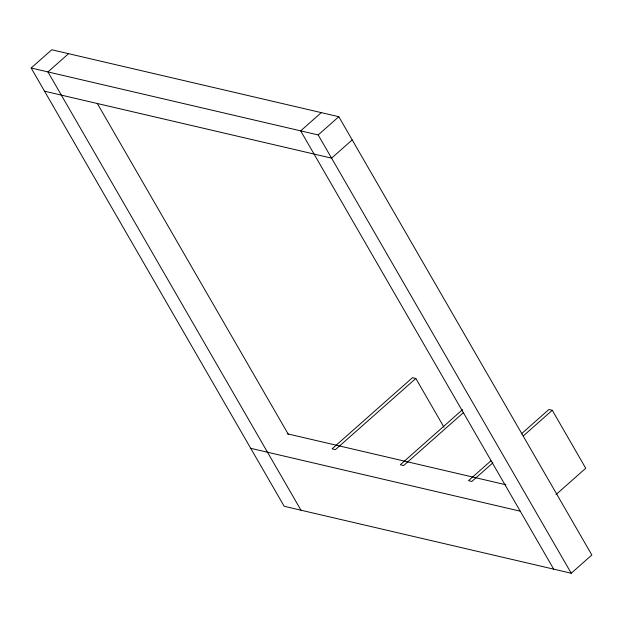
<?xml version="1.0" encoding="UTF-8"?>
<svg xmlns="http://www.w3.org/2000/svg" width="623" height="623" viewBox="0 0 623 623"><rect width="100%" height="100%" fill="white"/><g stroke="black" fill="none" stroke-linecap="round" stroke-linejoin="round"><path stroke-width="0.93" d="M31.15 68.008L51.764 49.762L338.811 116.711L591.85 554.992L571.236 573.238L284.189 506.289L31.15 68.008L318.197 134.957L571.236 573.238M68.553 53.679L47.94 71.925L300.971 510.198M321.289 112.623L300.668 130.877L553.707 569.149M318.197 134.957L338.811 116.711M352.197 139.902L331.584 158.149L44.537 91.199M415.829 378.465L335.431 449.627L332.075 448.84L412.473 377.678L415.829 378.465L443.965 427.191M462.585 409.615L400.293 464.758L403.649 465.537L463.769 412.325M490.963 460.794L468.512 480.668L471.868 481.447L492.871 462.858M521.389 433.865L548.91 409.498L552.274 410.284L585.745 468.255L556.043 494.545M523.297 435.929L552.274 410.284M287.413 433.818L505.86 484.764M250.719 448.311L520.236 511.179M97.266 103.41L288.504 434.644"/></g></svg>
